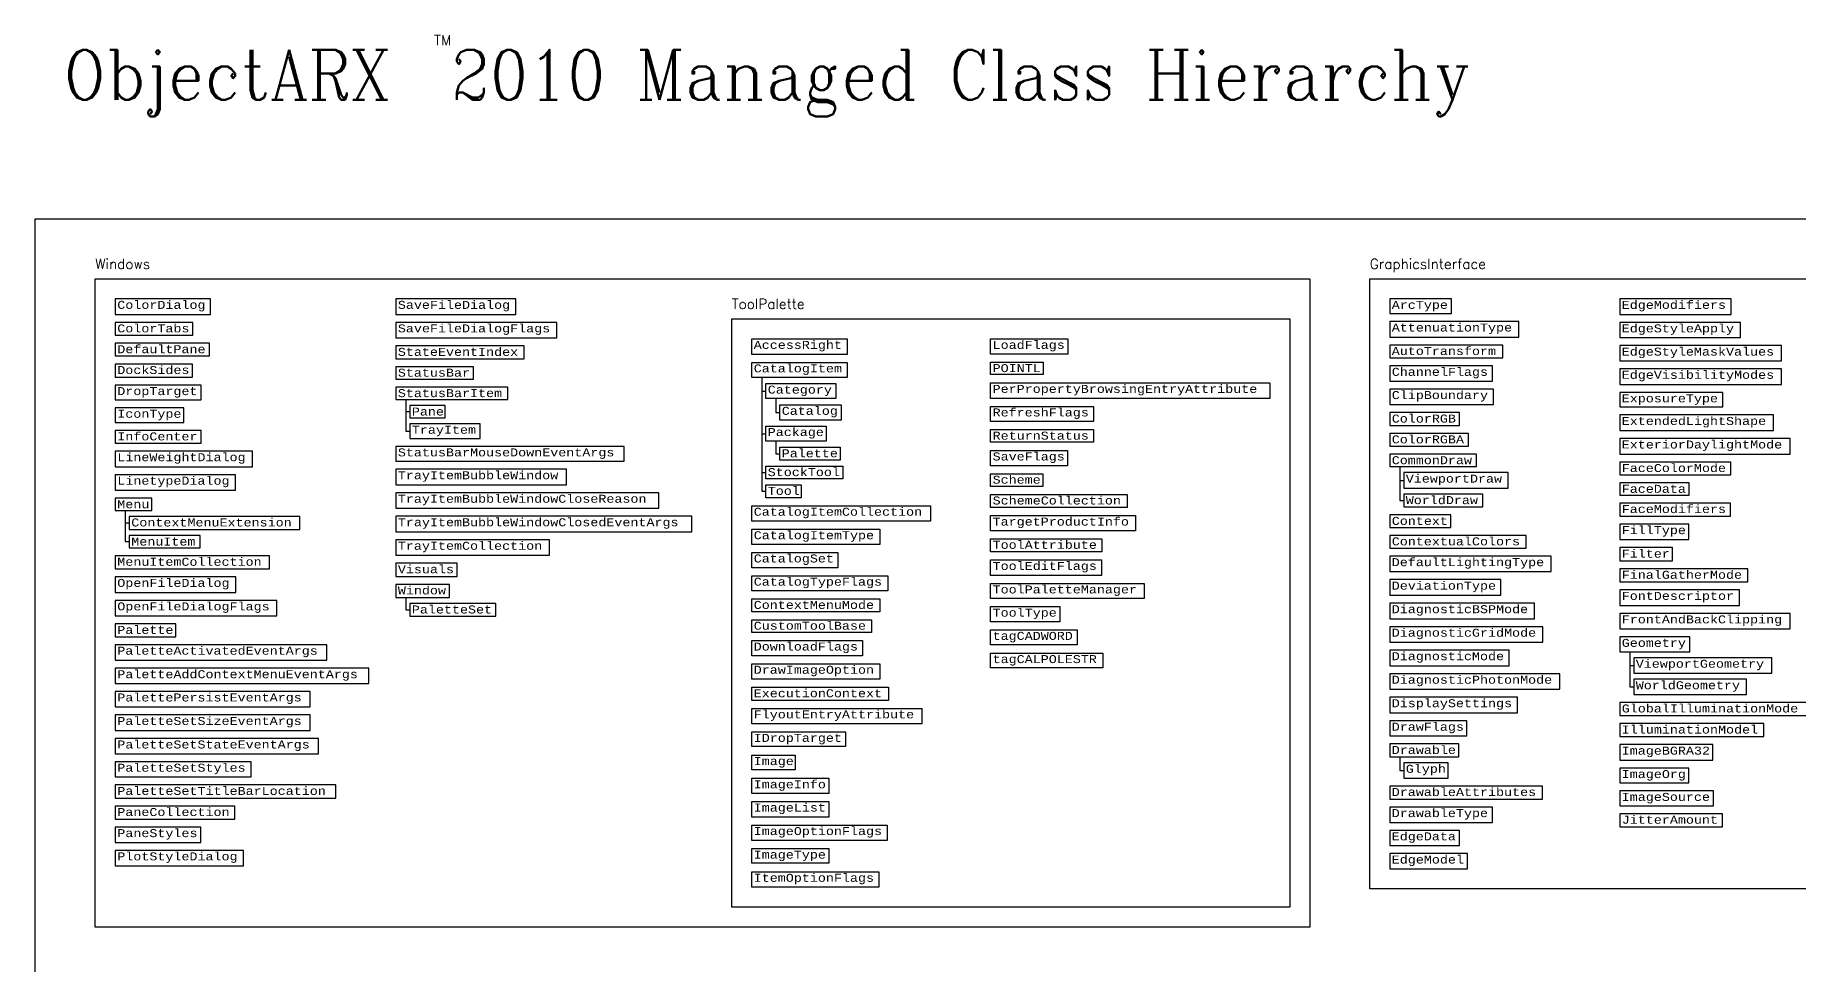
# Model space of a CAD drawing. Header units: inches. Extents: x 350 to 848, y -216 to 10.
# Drawn here: x 636.2 to 724.4, y -36.2 to 10.3 of the extents above; entities that cross this region are included whole.
import ezdxf
from ezdxf.enums import TextEntityAlignment as Align

# ---------------------------------------------------------------- set-up
doc = ezdxf.new("R2010")
doc.units = ezdxf.units.IN
doc.header["$MEASUREMENT"] = 0
doc.layers.add('Managed classes', color=3, linetype='Continuous')
doc.layers.add('ObjectARX 2009 Managed classes', color=7, linetype='Continuous')
doc.styles.add('Categories', font='romanc.shx', dxfattribs={"height": 0.5})
doc.styles.add('PureManaged', font='COUR.TTF', dxfattribs={"height": 0.4})
doc.styles.add('Title', font='romanc.shx', dxfattribs={"width": 0.9})

msp = doc.modelspace()

# ---------------------------------------------------------------- linework, layer by layer
for p, q in [((672.538, -6.836), (672.538, -12.52)), ((654.751, -7.932), (654.751, -9.509)), ((672.538, -7.517), (672.738, -7.517)), ((673.238, -7.897), (673.238, -8.578)), ((654.751, -8.538), (654.951, -8.538)), ((673.238, -8.578), (673.438, -8.578)), ((654.751, -9.509), (654.951, -9.509)), ((672.538, -9.639), (672.738, -9.639)), ((673.238, -10.019), (673.238, -10.64)), ((673.238, -10.64), (673.438, -10.64)), ((704.428, -11.285), (704.428, -12.981)), ((672.538, -11.58), (672.738, -11.58)), ((704.428, -11.973), (704.628, -11.973)), ((672.538, -12.52), (672.738, -12.52)), ((704.428, -12.981), (704.628, -12.981)), ((640.728, -13.477), (640.728, -15.037)), ((640.728, -14.104), (640.928, -14.104)), ((640.728, -15.037), (640.928, -15.037)), ((654.751, -17.828), (654.751, -18.448)), ((654.751, -18.448), (654.951, -18.448)), ((715.923, -20.539), (715.923, -22.295)), ((715.923, -21.226), (716.123, -21.226)), ((715.923, -22.295), (716.123, -22.295)), ((704.428, -25.791), (704.428, -26.471)), ((704.428, -26.471), (704.628, -26.471))]:
    msp.add_line(p, q)
for points in [[(636.228, 1.1), (848.411, 1.1), (848.411, -173.928), (636.228, -173.928)], [(639.228, -1.9), (699.928, -1.9), (699.928, -34.316), (639.228, -34.316)], [(702.928, -1.9), (798.475, -1.9), (798.475, -32.39), (702.928, -32.39)], [(640.228, -2.9), (640.228, -3.675), (644.98, -3.675), (644.98, -2.9)], [(654.251, -2.9), (654.251, -3.675), (660.244, -3.675), (660.244, -2.9)], [(703.928, -2.9), (703.928, -3.632), (707.009, -3.632), (707.009, -2.9)], [(715.423, -2.9), (715.423, -3.675), (720.985, -3.675), (720.985, -2.9)], [(640.228, -4.075), (640.228, -4.716), (644.096, -4.716), (644.096, -4.075)], [(654.251, -4.075), (654.251, -4.851), (662.301, -4.851), (662.301, -4.075)], [(671.038, -3.9), (698.928, -3.9), (698.928, -33.316), (671.038, -33.316)], [(703.928, -4.032), (703.928, -4.807), (710.371, -4.807), (710.371, -4.032)], [(715.423, -4.075), (715.423, -4.836), (721.458, -4.836), (721.458, -4.075)], [(640.228, -5.116), (640.228, -5.756), (644.942, -5.756), (644.942, -5.116)], [(654.251, -5.251), (654.251, -5.891), (660.657, -5.891), (660.657, -5.251)], [(672.038, -5.675), (672.038, -4.9), (676.804, -4.9), (676.804, -5.675)], [(683.978, -5.661), (683.978, -4.9), (687.845, -4.9), (687.845, -5.661)], [(703.928, -5.207), (703.928, -5.848), (709.58, -5.848), (709.58, -5.207)], [(715.423, -5.236), (715.423, -5.997), (723.506, -5.997), (723.506, -5.236)], [(640.228, -6.156), (640.228, -6.811), (644.085, -6.811), (644.085, -6.156)], [(672.038, -6.836), (672.038, -6.075), (676.811, -6.075), (676.811, -6.836)], [(683.978, -6.682), (683.978, -6.061), (686.597, -6.061), (686.597, -6.682)], [(654.251, -6.291), (654.251, -6.912), (658.13, -6.912), (658.13, -6.291)], [(703.928, -6.248), (703.928, -7.009), (709.056, -7.009), (709.056, -6.248)], [(715.423, -6.397), (715.423, -7.173), (723.506, -7.173), (723.506, -6.397)], [(640.228, -7.211), (640.228, -7.943), (644.526, -7.943), (644.526, -7.211)], [(654.251, -7.312), (654.251, -7.932), (659.846, -7.932), (659.846, -7.312)], [(672.738, -7.878), (672.738, -7.136), (676.238, -7.136), (676.238, -7.878)], [(683.978, -7.877), (683.978, -7.101), (697.928, -7.101), (697.928, -7.877)], [(703.928, -7.409), (703.928, -8.184), (709.108, -8.184), (709.108, -7.409)], [(715.423, -7.573), (715.423, -8.305), (720.581, -8.305), (720.581, -7.573)], [(640.228, -8.343), (640.228, -9.075), (643.658, -9.075), (643.658, -8.343)], [(654.951, -8.232), (654.951, -8.843), (656.717, -8.843), (656.717, -8.232)], [(673.438, -8.958), (673.438, -8.197), (676.508, -8.197), (676.508, -8.958)], [(683.978, -9.038), (683.978, -8.277), (689.119, -8.277), (689.119, -9.038)], [(703.928, -8.584), (703.928, -9.224), (707.406, -9.224), (707.406, -8.584)], [(715.423, -8.705), (715.423, -9.48), (723.102, -9.48), (723.102, -8.705)], [(640.228, -9.475), (640.228, -10.115), (644.513, -10.115), (644.513, -9.475)], [(654.951, -9.143), (654.951, -9.875), (658.459, -9.875), (658.459, -9.143)], [(672.738, -10.019), (672.738, -9.258), (675.764, -9.258), (675.764, -10.019)], [(683.978, -10.058), (683.978, -9.438), (689.119, -9.438), (689.119, -10.058)], [(703.928, -9.624), (703.928, -10.265), (707.861, -10.265), (707.861, -9.624)], [(640.228, -10.515), (640.228, -11.29), (647.08, -11.29), (647.08, -10.515)], [(654.251, -10.275), (654.251, -11.017), (665.662, -11.017), (665.662, -10.275)], [(673.438, -10.96), (673.438, -10.319), (676.464, -10.319), (676.464, -10.96)], [(683.978, -11.239), (683.978, -10.478), (687.825, -10.478), (687.825, -11.239)], [(715.423, -9.88), (715.423, -10.656), (723.943, -10.656), (723.943, -9.88)], [(654.251, -11.417), (654.251, -12.192), (662.786, -12.192), (662.786, -11.417)], [(672.738, -11.9), (672.738, -11.26), (676.593, -11.26), (676.593, -11.9)], [(703.928, -10.665), (703.928, -11.285), (708.267, -11.285), (708.267, -10.665)], [(715.423, -11.056), (715.423, -11.696), (720.977, -11.696), (720.977, -11.056)], [(640.228, -11.69), (640.228, -12.466), (646.24, -12.466), (646.24, -11.69)], [(672.738, -12.841), (672.738, -12.2), (674.506, -12.2), (674.506, -12.841)], [(683.978, -12.279), (683.978, -11.639), (686.581, -11.639), (686.581, -12.279)], [(704.628, -11.585), (704.628, -12.361), (709.845, -12.361), (709.845, -11.585)], [(715.423, -12.096), (715.423, -12.707), (718.89, -12.707), (718.89, -12.096)], [(640.228, -12.866), (640.228, -13.477), (642.061, -13.477), (642.061, -12.866)], [(654.251, -12.592), (654.251, -13.367), (667.387, -13.367), (667.387, -12.592)], [(683.978, -13.334), (683.978, -12.679), (690.797, -12.679), (690.797, -13.334)], [(704.628, -12.661), (704.628, -13.301), (708.577, -13.301), (708.577, -12.661)], [(715.423, -13.107), (715.423, -13.762), (720.96, -13.762), (720.96, -13.107)], [(640.928, -13.777), (640.928, -14.432), (649.448, -14.432), (649.448, -13.777)], [(654.251, -13.767), (654.251, -14.543), (669.038, -14.543), (669.038, -13.767)], [(672.038, -14.016), (672.038, -13.241), (680.978, -13.241), (680.978, -14.016)], [(683.978, -14.495), (683.978, -13.734), (691.222, -13.734), (691.222, -14.495)], [(703.928, -13.701), (703.928, -14.322), (706.976, -14.322), (706.976, -13.701)], [(640.928, -14.732), (640.928, -15.343), (644.477, -15.343), (644.477, -14.732)], [(654.251, -14.943), (654.251, -15.718), (661.925, -15.718), (661.925, -14.943)], [(672.038, -15.177), (672.038, -14.416), (678.443, -14.416), (678.443, -15.177)], [(683.978, -15.55), (683.978, -14.895), (689.537, -14.895), (689.537, -15.55)], [(703.928, -14.722), (703.928, -15.362), (710.737, -15.362), (710.737, -14.722)], [(715.423, -14.162), (715.423, -14.937), (718.876, -14.937), (718.876, -14.162)], [(640.228, -15.743), (640.228, -16.398), (647.943, -16.398), (647.943, -15.743)], [(672.038, -16.338), (672.038, -15.577), (676.346, -15.577), (676.346, -16.338)], [(703.928, -15.762), (703.928, -16.537), (712.003, -16.537), (712.003, -15.762)], [(715.423, -15.337), (715.423, -15.992), (718.051, -15.992), (718.051, -15.337)], [(654.251, -16.118), (654.251, -16.773), (657.316, -16.773), (657.316, -16.118)], [(672.038, -17.499), (672.038, -16.738), (678.846, -16.738), (678.846, -17.499)], [(683.978, -16.725), (683.978, -15.95), (689.52, -15.95), (689.52, -16.725)], [(715.423, -16.392), (715.423, -17.047), (721.818, -17.047), (721.818, -16.392)], [(640.228, -16.798), (640.228, -17.573), (646.248, -17.573), (646.248, -16.798)], [(654.251, -17.173), (654.251, -17.828), (656.94, -17.828), (656.94, -17.173)], [(683.978, -17.886), (683.978, -17.125), (691.652, -17.125), (691.652, -17.886)], [(703.928, -16.937), (703.928, -17.713), (709.482, -17.713), (709.482, -16.937)], [(715.423, -17.447), (715.423, -18.222), (721.412, -18.222), (721.412, -17.447)], [(640.228, -17.973), (640.228, -18.749), (648.305, -18.749), (648.305, -17.973)], [(654.951, -18.128), (654.951, -18.768), (659.242, -18.768), (659.242, -18.128)], [(672.038, -18.539), (672.038, -17.899), (678.443, -17.899), (678.443, -18.539)], [(683.978, -19.047), (683.978, -18.286), (687.436, -18.286), (687.436, -19.047)], [(703.928, -18.113), (703.928, -18.888), (711.163, -18.888), (711.163, -18.113)], [(640.228, -19.149), (640.228, -19.789), (643.254, -19.789), (643.254, -19.149)], [(672.038, -19.58), (672.038, -18.939), (678.023, -18.939), (678.023, -19.58)], [(703.928, -19.288), (703.928, -20.063), (711.583, -20.063), (711.583, -19.288)], [(715.423, -18.622), (715.423, -19.397), (723.945, -19.397), (723.945, -18.622)], [(640.228, -20.189), (640.228, -20.964), (650.801, -20.964), (650.801, -20.189)], [(672.038, -20.741), (672.038, -19.98), (677.575, -19.98), (677.575, -20.741)], [(683.978, -20.189), (683.978, -19.447), (688.3, -19.447), (688.3, -20.189)], [(715.423, -19.797), (715.423, -20.539), (718.923, -20.539), (718.923, -19.797)], [(672.038, -21.916), (672.038, -21.141), (678.446, -21.141), (678.446, -21.916)], [(683.978, -21.35), (683.978, -20.608), (689.585, -20.608), (689.585, -21.35)], [(703.928, -20.463), (703.928, -21.239), (709.902, -21.239), (709.902, -20.463)], [(716.123, -20.839), (716.123, -21.614), (723.023, -21.614), (723.023, -20.839)], [(640.228, -21.364), (640.228, -22.125), (652.902, -22.125), (652.902, -21.364)], [(703.928, -21.639), (703.928, -22.414), (712.423, -22.414), (712.423, -21.639)], [(716.123, -21.914), (716.123, -22.675), (721.755, -22.675), (721.755, -21.914)], [(640.228, -22.525), (640.228, -23.301), (649.96, -23.301), (649.96, -22.525)], [(672.038, -22.971), (672.038, -22.316), (678.88, -22.316), (678.88, -22.971)], [(703.928, -22.814), (703.928, -23.59), (710.306, -23.59), (710.306, -22.814)], [(640.228, -23.701), (640.228, -24.476), (649.96, -24.476), (649.96, -23.701)], [(672.038, -24.146), (672.038, -23.371), (680.533, -23.371), (680.533, -24.146)], [(715.423, -23.075), (715.423, -23.73), (724.769, -23.73), (724.769, -23.075)], [(672.038, -25.278), (672.038, -24.546), (676.731, -24.546), (676.731, -25.278)], [(703.928, -23.99), (703.928, -24.751), (707.785, -24.751), (707.785, -23.99)], [(715.423, -24.13), (715.423, -24.784), (722.625, -24.784), (722.625, -24.13)], [(640.228, -24.876), (640.228, -25.637), (650.381, -25.637), (650.381, -24.876)], [(703.928, -25.151), (703.928, -25.791), (707.381, -25.791), (707.381, -25.151)], [(715.423, -25.184), (715.423, -25.956), (720.083, -25.956), (720.083, -25.184)], [(640.228, -26.037), (640.228, -26.798), (647.019, -26.798), (647.019, -26.037)], [(672.038, -26.439), (672.038, -25.707), (674.206, -25.707), (674.206, -26.439)], [(704.628, -26.091), (704.628, -26.852), (706.852, -26.852), (706.852, -26.091)], [(715.423, -26.356), (715.423, -27.097), (718.879, -27.097), (718.879, -26.356)], [(640.228, -27.198), (640.228, -27.853), (651.251, -27.853), (651.251, -27.198)], [(672.038, -27.629), (672.038, -26.868), (675.891, -26.868), (675.891, -27.629)], [(703.928, -27.252), (703.928, -27.907), (711.566, -27.907), (711.566, -27.252)], [(672.038, -28.805), (672.038, -28.029), (675.891, -28.029), (675.891, -28.805)], [(715.423, -27.497), (715.423, -28.238), (720.113, -28.238), (720.113, -27.497)], [(640.228, -28.253), (640.228, -28.908), (646.209, -28.908), (646.209, -28.253)], [(703.928, -28.307), (703.928, -29.068), (709.062, -29.068), (709.062, -28.307)], [(715.423, -28.638), (715.423, -29.293), (720.557, -29.293), (720.557, -28.638)], [(640.228, -29.308), (640.228, -30.069), (644.498, -30.069), (644.498, -29.308)], [(672.038, -29.98), (672.038, -29.205), (678.811, -29.205), (678.811, -29.98)], [(703.928, -29.468), (703.928, -30.229), (707.419, -30.229), (707.419, -29.468)], [(640.228, -30.469), (640.228, -31.244), (646.643, -31.244), (646.643, -30.469)], [(672.038, -31.112), (672.038, -30.38), (675.887, -30.38), (675.887, -31.112)], [(703.928, -30.629), (703.928, -31.39), (707.816, -31.39), (707.816, -30.629)], [(672.038, -32.316), (672.038, -31.541), (678.391, -31.541), (678.391, -32.316)]]:
    msp.add_lwpolyline(points, close=True)

# ---------------------------------------------------------------- texts
at = {"color": 7, "style": 'Categories'}
msp.add_text('TM', height=0.5, dxfattribs=at).set_placement((656.592, 10.028), align=Align.MIDDLE_CENTER)
at = {"color": 7, "style": 'Title', "width": 0.9}
msp.add_text('ObjectARX  2010 Managed Class Hierarchy', height=2.5, dxfattribs=at).set_placement((637.634, 7.055))
at = {"color": 1, "char_height": 0.5, "attachment_point": 1, "style": 'Categories'}
for s, insert, width in [('Windows', (639.228, -0.9), 70.79043), ('ToolPalette', (671.038, -2.9), 7.67647)]:
    msp.add_mtext(s, dxfattribs=dict(at, insert=insert, width=width))
at = {"insert": (702.928, -0.9), "char_height": 0.5, "width": 10.39874, "attachment_point": 1, "style": 'Categories'}
msp.add_mtext('{\\C1;GraphicsInterface}', dxfattribs=at)
at = {"layer": 'Managed classes', "char_height": 0.4, "attachment_point": 1, "style": 'PureManaged'}
for s, insert in [('{\\Fcourier new;ColorDialog}', (640.328, -3)), ('{\\Fcourier new;SaveFileDialog}', (654.351, -3)), ('{\\Fcourier new;ArcType}', (704.028, -3)), ('{\\Fcourier new;EdgeModifiers}', (715.523, -3)), ('{\\Fcourier new;ColorTabs}', (640.328, -4.175)), ('{\\Fcourier new;SaveFileDialogFlags}', (654.351, -4.175)), ('{\\Fcourier new;AttenuationType}', (704.028, -4.132)), ('{\\Fcourier new;EdgeStyleApply}', (715.523, -4.175)), ('{\\Fcourier new;DefaultPane}', (640.328, -5.216)), ('{\\Fcourier new;AccessRight}', (672.138, -5)), ('{\\Fcourier new;LoadFlags}', (684.078, -5)), ('{\\Fcourier new;AutoTransform}', (704.028, -5.307)), ('{\\Fcourier new;StateEventIndex}', (654.351, -5.351)), ('{\\Fcourier new;CatalogItem}', (672.138, -6.175)), ('{\\Fcourier new;POINTL}', (684.078, -6.161)), ('{\\Fcourier new;EdgeStyleMaskValues}', (715.523, -5.336)), ('{\\Fcourier new;DockSides}', (640.328, -6.256)), ('{\\Fcourier new;StatusBar}', (654.351, -6.391)), ('{\\Fcourier new;ChannelFlags}', (704.028, -6.348)), ('{\\Fcourier new;EdgeVisibilityModes}', (715.523, -6.497)), ('{\\Fcourier new;DropTarget}', (640.328, -7.311)), ('{\\Fcourier new;StatusBarItem}', (654.351, -7.412)), ('{\\Fcourier new;Category}', (672.838, -7.236)), ('{\\Fcourier new;PerPropertyBrowsingEntryAttribute}', (684.078, -7.201)), ('{\\Fcourier new;ClipBoundary}', (704.028, -7.509)), ('{\\Fcourier new;ExposureType}', (715.523, -7.673)), ('{\\Fcourier new;IconType}', (640.328, -8.443)), ('{\\Fcourier new;Pane}', (655.051, -8.332)), ('{\\Fcourier new;Catalog}', (673.538, -8.297)), ('{\\Fcourier new;RefreshFlags}', (684.078, -8.377)), ('{\\Fcourier new;ColorRGB}', (704.028, -8.684)), ('{\\Fcourier new;ExtendedLightShape}', (715.523, -8.805)), ('{\\Fcourier new;InfoCenter}', (640.328, -9.575)), ('{\\Fcourier new;TrayItem}', (655.051, -9.243)), ('{\\Fcourier new;Package}', (672.838, -9.358)), ('{\\Fcourier new;ReturnStatus}', (684.078, -9.538)), ('{\\Fcourier new;ColorRGBA}', (704.028, -9.724)), ('{\\Fcourier new;LineWeightDialog}', (640.328, -10.615)), ('{\\Fcourier new;StatusBarMouseDownEventArgs}', (654.351, -10.375)), ('{\\Fcourier new;Palette}', (673.538, -10.419)), ('{\\Fcourier new;SaveFlags}', (684.078, -10.578)), ('{\\Fcourier new;ExteriorDaylightMode}', (715.523, -9.98)), ('{\\Fcourier new;StockTool}', (672.838, -11.36)), ('{\\Fcourier new;CommonDraw}', (704.028, -10.765)), ('{\\Fcourier new;FaceColorMode}', (715.523, -11.156)), ('{\\Fcourier new;LinetypeDialog}', (640.328, -11.79)), ('{\\Fcourier new;TrayItemBubbleWindow}', (654.351, -11.517)), ('{\\Fcourier new;Tool}', (672.838, -12.3)), ('{\\Fcourier new;Scheme}', (684.078, -11.739)), ('{\\Fcourier new;ViewportDraw}', (704.728, -11.685)), ('{\\Fcourier new;FaceData}', (715.523, -12.196)), ('{\\Fcourier new;Menu}', (640.328, -12.966)), ('{\\Fcourier new;TrayItemBubbleWindowCloseReason}', (654.351, -12.692)), ('{\\Fcourier new;SchemeCollection}', (684.078, -12.779)), ('{\\Fcourier new;WorldDraw}', (704.728, -12.761)), ('{\\Fcourier new;FaceModifiers}', (715.523, -13.207)), ('{\\Fcourier new;ContextMenuExtension}', (641.028, -13.877)), ('{\\Fcourier new;TrayItemBubbleWindowClosedEventArgs}', (654.351, -13.867)), ('{\\Fcourier new;CatalogItemCollection}', (672.138, -13.341)), ('{\\Fcourier new;TargetProductInfo}', (684.078, -13.834)), ('{\\Fcourier new;Context}', (704.028, -13.801)), ('{\\Fcourier new;MenuItem}', (641.028, -14.832)), ('{\\Fcourier new;CatalogItemType}', (672.138, -14.516)), ('{\\Fcourier new;ToolAttribute}', (684.078, -14.995)), ('{\\Fcourier new;ContextualColors}', (704.028, -14.822)), ('{\\Fcourier new;FillType}', (715.523, -14.262)), ('{\\Fcourier new;MenuItemCollection}', (640.328, -15.843)), ('{\\Fcourier new;TrayItemCollection}', (654.351, -15.043)), ('{\\Fcourier new;CatalogSet}', (672.138, -15.677)), ('{\\Fcourier new;DefaultLightingType}', (704.028, -15.862)), ('{\\Fcourier new;Filter}', (715.523, -15.437)), ('{\\Fcourier new;Visuals}', (654.351, -16.218)), ('{\\Fcourier new;ToolEditFlags}', (684.078, -16.05)), ('{\\Fcourier new;FinalGatherMode}', (715.523, -16.492)), ('{\\Fcourier new;OpenFileDialog}', (640.328, -16.898)), ('{\\Fcourier new;Window}', (654.351, -17.273)), ('{\\Fcourier new;CatalogTypeFlags}', (672.138, -16.838)), ('{\\Fcourier new;ToolPaletteManager}', (684.078, -17.225)), ('{\\Fcourier new;DeviationType}', (704.028, -17.037)), ('{\\Fcourier new;FontDescriptor}', (715.523, -17.547)), ('{\\Fcourier new;OpenFileDialogFlags}', (640.328, -18.073)), ('{\\Fcourier new;PaletteSet}', (655.051, -18.228)), ('{\\Fcourier new;ContextMenuMode}', (672.138, -17.999)), ('{\\Fcourier new;ToolType}', (684.078, -18.386)), ('{\\Fcourier new;DiagnosticBSPMode}', (704.028, -18.213)), ('{\\Fcourier new;Palette}', (640.328, -19.249)), ('{\\Fcourier new;CustomToolBase}', (672.138, -19.039)), ('{\\Fcourier new;DiagnosticGridMode}', (704.028, -19.388)), ('{\\Fcourier new;FrontAndBackClipping}', (715.523, -18.722)), ('{\\Fcourier new;PaletteActivatedEventArgs}', (640.328, -20.289)), ('{\\Fcourier new;DownloadFlags}', (672.138, -20.08)), ('{\\Fcourier new;tagCADWORD}', (684.078, -19.547)), ('{\\Fcourier new;Geometry}', (715.523, -19.897)), ('{\\Fcourier new;tagCALPOLESTR}', (684.078, -20.708)), ('{\\Fcourier new;DiagnosticMode}', (704.028, -20.563)), ('{\\Fcourier new;ViewportGeometry}', (716.223, -20.939)), ('{\\Fcourier new;DrawImageOption}', (672.138, -21.241)), ('{\\Fcourier new;DiagnosticPhotonMode}', (704.028, -21.739)), ('{\\Fcourier new;WorldGeometry}', (716.223, -22.014)), ('{\\Fcourier new;PalettePersistEventArgs}', (640.328, -22.625)), ('{\\Fcourier new;ExecutionContext}', (672.138, -22.416)), ('{\\Fcourier new;DisplaySettings}', (704.028, -22.914)), ('{\\Fcourier new;FlyoutEntryAttribute}', (672.138, -23.471)), ('{\\Fcourier new;GlobalIlluminationMode}', (715.523, -23.175)), ('{\\Fcourier new;IDropTarget}', (672.138, -24.646)), ('{\\Fcourier new;DrawFlags}', (704.028, -24.09)), ('{\\Fcourier new;IlluminationModel}', (715.523, -24.23)), ('{\\Fcourier new;PaletteSetStateEventArgs}', (640.328, -24.976)), ('{\\Fcourier new;Drawable}', (704.028, -25.251)), ('{\\Fcourier new;PaletteSetStyles}', (640.328, -26.137)), ('{\\Fcourier new;Image}', (672.138, -25.807)), ('{\\Fcourier new;Glyph}', (704.728, -26.191)), ('{\\Fcourier new;PaletteSetTitleBarLocation}', (640.328, -27.298)), ('{\\Fcourier new;ImageInfo}', (672.138, -26.968)), ('{\\Fcourier new;DrawableAttributes}', (704.028, -27.352)), ('{\\Fcourier new;ImageOrg}', (715.523, -26.456)), ('{\\Fcourier new;ImageList}', (672.138, -28.129)), ('{\\Fcourier new;ImageSource}', (715.523, -27.597)), ('{\\Fcourier new;PaneCollection}', (640.328, -28.353)), ('{\\Fcourier new;DrawableType}', (704.028, -28.407)), ('{\\Fcourier new;JitterAmount}', (715.523, -28.738)), ('{\\Fcourier new;PaneStyles}', (640.328, -29.408)), ('{\\Fcourier new;ImageOptionFlags}', (672.138, -29.305)), ('{\\Fcourier new;EdgeData}', (704.028, -29.568)), ('{\\Fcourier new;PlotStyleDialog}', (640.328, -30.569)), ('{\\Fcourier new;ImageType}', (672.138, -30.48)), ('{\\Fcourier new;EdgeModel}', (704.028, -30.729)), ('{\\Fcourier new;ItemOptionFlags}', (672.138, -31.641))]:
    msp.add_mtext(s, dxfattribs=dict(at, insert=insert))
at = {"layer": 'ObjectARX 2009 Managed classes', "color": 3, "char_height": 0.4, "attachment_point": 1}
for s, insert in [('{\\Fcourier new;PaletteAddContextMenuEventArgs}', (640.328, -21.464)), ('{\\Fcourier new;PaletteSetSizeEventArgs}', (640.328, -23.801)), ('{\\Fcourier new;ImageBGRA32}', (715.523, -25.284))]:
    msp.add_mtext(s, dxfattribs=dict(at, insert=insert))

doc.saveas('drawing.dxf')
